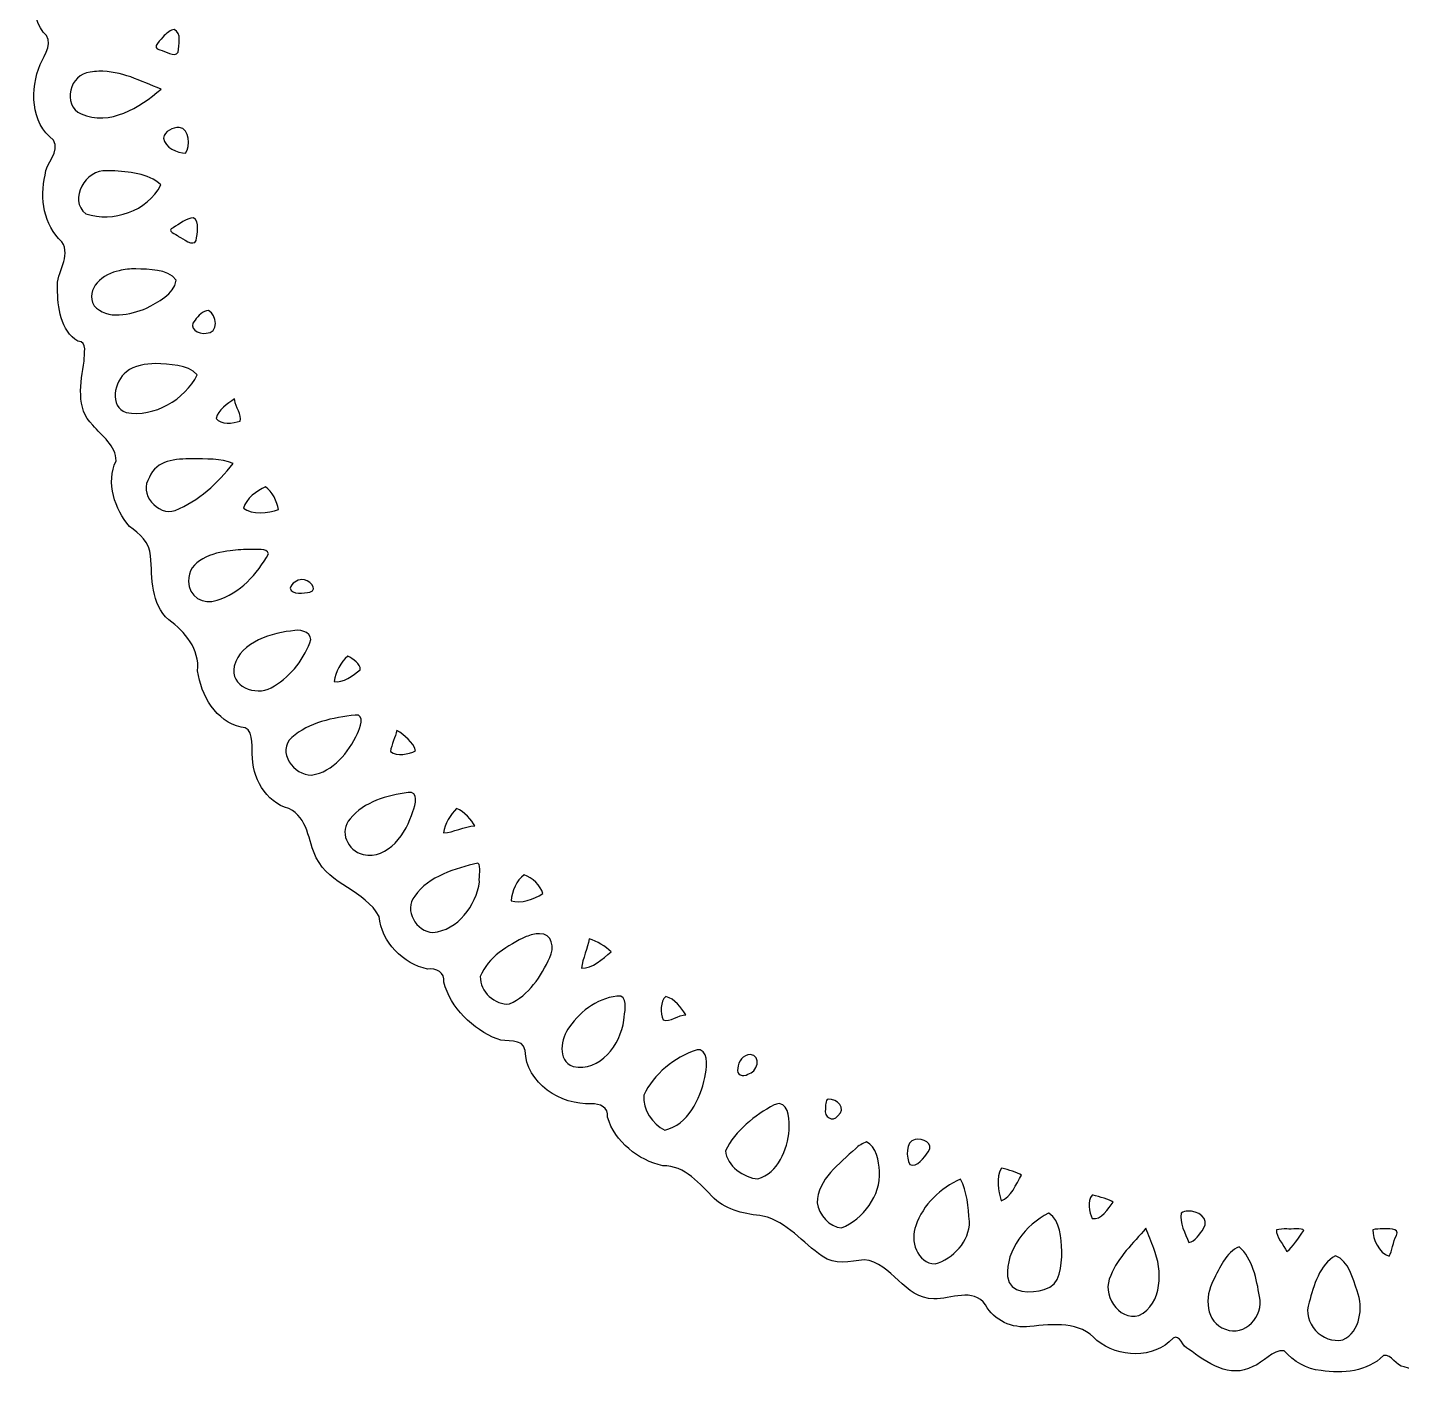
# Model space of a CAD drawing. Header units: centimetres. Extents: x -13.4 to 10, y -13.6 to 9.4.
# Drawn here: x -13.36 to -1.54, y -13.62 to -1.99 of the extents above; entities that cross this region are included whole.
import ezdxf

# ---------------------------------------------------------------- set-up
doc = ezdxf.new("R2010")
doc.units = ezdxf.units.CM
doc.header["$MEASUREMENT"] = 0
doc.layers.add('Layer 1', color=7, linetype='Continuous')

msp = doc.modelspace()

# ---------------------------------------------------------------- linework, layer by layer
at = {"layer": 'Layer 1'}
for points, knots in [([(-2.16528, 9.31603), (-2.32971, 9.31474), (-2.47038, 9.21982), (-2.58995, 9.12065), (-2.58995, 9.12065), (-2.67619, 9.07351), (-2.72387, 9.20472), (-2.80559, 9.21259), (-2.80559, 9.21259), (-3.02996, 9.2891), (-3.29529, 9.21092), (-3.44649, 9.0275), (-3.44649, 9.0275), (-3.4854, 8.98346), (-3.55364, 8.96444), (-3.59085, 9.02205), (-3.59085, 9.02205), (-3.79142, 9.14531), (-4.07752, 9.09102), (-4.24733, 8.93374), (-4.24733, 8.93374), (-4.30362, 8.85909), (-4.40429, 8.79369), (-4.49111, 8.85813), (-4.49111, 8.85813), (-4.65433, 8.95927), (-4.87768, 8.95656), (-5.02121, 8.82002), (-5.02121, 8.82002), (-5.13572, 8.70181), (-5.27959, 8.59751), (-5.45427, 8.61557), (-5.45427, 8.61557), (-5.6292, 8.63033), (-5.84768, 8.64376), (-5.95322, 8.47161), (-5.95322, 8.47161), (-6.01099, 8.38614), (-6.10447, 8.2459), (-6.22336, 8.30587), (-6.22336, 8.30587), (-6.47847, 8.35589), (-6.75668, 8.20968), (-6.85827, 7.96834), (-6.85827, 7.96834), (-6.89252, 7.91071), (-6.96102, 7.88864), (-7.02, 7.92419), (-7.02, 7.92419), (-7.27223, 7.96652), (-7.54236, 7.81801), (-7.64114, 7.58001), (-7.64114, 7.58001), (-7.73527, 7.42506), (-7.93399, 7.50408), (-8.07061, 7.42576), (-8.07061, 7.42576), (-8.24727, 7.35106), (-8.39351, 7.17813), (-8.38327, 6.97693), (-8.38327, 6.97693), (-8.41521, 6.92035), (-8.49899, 6.98984), (-8.55099, 6.9848), (-8.55099, 6.9848), (-8.82721, 7.00726), (-9.11162, 6.76433), (-9.08707, 6.47548), (-9.08707, 6.47548), (-9.10468, 6.3589), (-9.25671, 6.40986), (-9.33744, 6.38959), (-9.33744, 6.38959), (-9.58594, 6.35199), (-9.78986, 6.1197), (-9.79327, 5.86757), (-9.79327, 5.86757), (-9.86287, 5.76411), (-10.01201, 5.81871), (-10.10174, 5.73934), (-10.10174, 5.73934), (-10.28168, 5.63237), (-10.41549, 5.43946), (-10.421, 5.22579), (-10.421, 5.22579), (-10.44577, 5.13204), (-10.55619, 5.17582), (-10.61806, 5.13022), (-10.61806, 5.13022), (-10.82446, 5.01922), (-10.97136, 4.79505), (-10.96906, 4.55618), (-10.96906, 4.55618), (-10.97409, 4.50086), (-11.00542, 4.4541), (-11.0637, 4.46363), (-11.0637, 4.46363), (-11.29674, 4.39376), (-11.4417, 4.14265), (-11.43866, 3.90411), (-11.43866, 3.90411), (-11.49718, 3.63776), (-11.85288, 3.58448), (-11.89029, 3.30286), (-11.89029, 3.30286), (-11.92388, 3.16987), (-11.85604, 2.97215), (-12.00529, 2.89819), (-12.00529, 2.89819), (-12.2392, 2.82754), (-12.31846, 2.53403), (-12.28022, 2.31266), (-12.28022, 2.31266), (-12.25112, 2.24328), (-12.25031, 2.13978), (-12.34012, 2.1203), (-12.34012, 2.1203), (-12.59894, 2.03659), (-12.69408, 1.70734), (-12.62284, 1.46219), (-12.62284, 1.46219), (-12.60941, 1.22116), (-12.91303, 1.12237), (-12.90676, 0.88089), (-12.90676, 0.88089), (-12.90657, 0.71394), (-12.81633, 0.51675), (-12.94689, 0.37642), (-12.94689, 0.37642), (-13.11302, 0.21543), (-13.16871, -0.05617), (-13.04512, -0.25992), (-13.04512, -0.25992), (-12.99439, -0.42075), (-13.16545, -0.52761), (-13.19127, -0.67669), (-13.19127, -0.67669), (-13.23331, -0.83524), (-13.27215, -1.04376), (-13.15114, -1.17693), (-13.15114, -1.17693), (-13.08082, -1.21753), (-13.17138, -1.31761), (-13.19906, -1.36565), (-13.19906, -1.36565), (-13.31488, -1.55843), (-13.36305, -1.83691), (-13.22721, -2.02982), (-13.22721, -2.02982), (-13.1277, -2.10357), (-13.21555, -2.22298), (-13.25296, -2.30625), (-13.25296, -2.30625), (-13.34175, -2.51776), (-13.33706, -2.80836), (-13.14036, -2.95711), (-13.14036, -2.95711), (-13.07919, -3.05914), (-13.20745, -3.155), (-13.21104, -3.25895), (-13.21104, -3.25895), (-13.25864, -3.45846), (-13.22262, -3.69015), (-13.06728, -3.83177), (-13.06728, -3.83177), (-12.98264, -3.95977), (-13.11781, -4.09478), (-13.10502, -4.2316), (-13.10502, -4.2316), (-13.1039, -4.39356), (-13.08026, -4.59895), (-12.92892, -4.68829), (-12.92892, -4.68829), (-12.84168, -4.68613), (-12.87955, -4.80273), (-12.87621, -4.86008), (-12.87621, -4.86008), (-12.90409, -5.04261), (-12.95131, -5.26609), (-12.80074, -5.40992), (-12.80074, -5.40992), (-12.72659, -5.50016), (-12.5971, -5.58817), (-12.60128, -5.7172), (-12.60128, -5.7172), (-12.69026, -5.9029), (-12.6129, -6.13369), (-12.48448, -6.28096), (-12.48448, -6.28096), (-12.39967, -6.34425), (-12.31113, -6.41837), (-12.30418, -6.5344), (-12.30418, -6.5344), (-12.28868, -6.72391), (-12.30538, -6.94883), (-12.14725, -7.08364), (-12.14725, -7.08364), (-12.00695, -7.18662), (-11.88165, -7.3366), (-11.89927, -7.52339), (-11.89927, -7.52339), (-11.87166, -7.73119), (-11.73887, -7.95993), (-11.52611, -8.0073), (-11.52611, -8.0073), (-11.41643, -8.00435), (-11.43499, -8.16134), (-11.42967, -8.23534), (-11.42967, -8.23534), (-11.42933, -8.43913), (-11.32015, -8.65183), (-11.11401, -8.70715), (-11.11401, -8.70715), (-10.94802, -8.78479), (-10.95134, -8.98679), (-10.87921, -9.12937), (-10.87921, -9.12937), (-10.76464, -9.36589), (-10.45928, -9.40858), (-10.33774, -9.63626), (-10.33774, -9.63626), (-10.32015, -9.85448), (-10.13, -10.04536), (-9.92145, -10.0869), (-9.92145, -10.0869), (-9.84924, -10.07774), (-9.7693, -10.11816), (-9.78308, -10.20001), (-9.78308, -10.20001), (-9.72255, -10.42302), (-9.53287, -10.60511), (-9.32367, -10.68876), (-9.32367, -10.68876), (-9.24718, -10.72348), (-9.10207, -10.67346), (-9.08288, -10.78675), (-9.08288, -10.78675), (-9.07479, -11.06849), (-8.77503, -11.262), (-8.51265, -11.24526), (-8.51265, -11.24526), (-8.44476, -11.2443), (-8.35868, -11.27666), (-8.37429, -11.36018), (-8.37429, -11.36018), (-8.31179, -11.57333), (-8.10945, -11.73176), (-7.8987, -11.77937), (-7.8987, -11.77937), (-7.70778, -11.77394), (-7.57942, -11.93816), (-7.45665, -12.06064), (-7.45665, -12.06064), (-7.34097, -12.16776), (-7.18502, -12.19323), (-7.03737, -12.21186), (-7.03737, -12.21186), (-6.82593, -12.26098), (-6.69673, -12.44122), (-6.52704, -12.55725), (-6.52704, -12.55725), (-6.41964, -12.63448), (-6.2876, -12.60318), (-6.16765, -12.5875), (-6.16765, -12.5875), (-5.92301, -12.61107), (-5.82445, -12.9263), (-5.56807, -12.9226), (-5.56807, -12.9226), (-5.42127, -12.92816), (-5.22944, -12.82394), (-5.12243, -12.97523), (-5.12243, -12.97523), (-5.04891, -13.11163), (-4.89372, -13.18171), (-4.74089, -13.16093), (-4.74089, -13.16093), (-4.54379, -13.14322), (-4.30705, -13.11197), (-4.16527, -13.28191), (-4.16527, -13.28191), (-3.97962, -13.43169), (-3.67824, -13.44359), (-3.50939, -13.26195), (-3.50939, -13.26195), (-3.44874, -13.22166), (-3.42804, -13.34273), (-3.37581, -13.3557), (-3.37581, -13.3557), (-3.2251, -13.47255), (-3.01609, -13.61359), (-2.82416, -13.50571), (-2.82416, -13.50571), (-2.73025, -13.47391), (-2.65757, -13.35996), (-2.55402, -13.36962), (-2.55402, -13.36962), (-2.47249, -13.46333), (-2.363, -13.5302), (-2.23716, -13.5408), (-2.23716, -13.5408), (-2.05141, -13.56909), (-1.83753, -13.55031), (-1.70047, -13.41196), (-1.70047, -13.41196), (-1.62728, -13.40012), (-1.5936, -13.49977), (-1.52138, -13.50934), (-1.52138, -13.50934), (-1.32182, -13.57296), (-1.07457, -13.57679), (-0.89784, -13.45249), (-0.89784, -13.45249), (-0.86004, -13.39658), (-0.79074, -13.34936), (-0.72474, -13.39684), (-0.72474, -13.39684), (-0.58046, -13.45654), (-0.41769, -13.6176), (-0.25334, -13.51177), (-0.25334, -13.51177), (-0.11322, -13.44461), (-0.00033, -13.28634), (0.16355, -13.28614), (0.16355, -13.28614), (0.26667, -13.37916), (0.41637, -13.41991), (0.55528, -13.38776), (0.55528, -13.38776), (0.7061, -13.36883), (0.81743, -13.26076), (0.93204, -13.17242), (0.93204, -13.17242), (1.15839, -13.05141), (1.45522, -13.26356), (1.66459, -13.08592), (1.66459, -13.08592), (1.74214, -13.00225), (1.80945, -12.86729), (1.94611, -12.89236), (1.94611, -12.89236), (2.1036, -12.91942), (2.28971, -12.9582), (2.42289, -12.83974), (2.42289, -12.83974), (2.56815, -12.69663), (2.74894, -12.56261), (2.96257, -12.56875), (2.96257, -12.56875), (3.15896, -12.55968), (3.41817, -12.47545), (3.44415, -12.24695), (3.44415, -12.24695), (3.43655, -12.14789), (3.57446, -12.17666), (3.63403, -12.18101), (3.63403, -12.18101), (3.88568, -12.20086), (4.17009, -12.07587), (4.24858, -11.81869), (4.24858, -11.81869), (4.27175, -11.74182), (4.35283, -11.70796), (4.42288, -11.74368), (4.42288, -11.74368), (4.63078, -11.754), (4.82088, -11.61279), (4.95238, -11.46181), (4.95238, -11.46181), (5.00244, -11.41783), (4.99661, -11.34499), (5.02485, -11.29607), (5.02485, -11.29607), (5.17248, -11.18837), (5.39601, -11.26428), (5.52261, -11.10976), (5.52261, -11.10976), (5.64375, -10.98599), (5.66807, -10.74411), (5.86522, -10.70751), (5.86522, -10.70751), (6.1397, -10.70237), (6.31751, -10.43757), (6.39112, -10.19759), (6.39112, -10.19759), (6.42648, -10.1166), (6.5092, -10.08014), (6.59238, -10.08146), (6.59238, -10.08146), (6.83626, -10.01658), (6.96551, -9.75897), (6.99669, -9.52557), (6.99669, -9.52557), (7.0326, -9.39612), (7.18871, -9.41716), (7.286, -9.3689), (7.286, -9.3689), (7.47986, -9.28572), (7.54007, -9.05984), (7.56033, -8.86805), (7.56033, -8.86805), (7.57709, -8.78322), (7.62955, -8.70077), (7.72026, -8.68901), (7.72026, -8.68901), (7.93703, -8.59729), (8.08281, -8.36568), (8.06886, -8.12828), (8.06886, -8.12828), (8.07509, -8.07565), (8.08242, -7.99298), (8.15392, -8.00125), (8.15392, -8.00125), (8.35323, -7.91917), (8.48818, -7.71159), (8.53247, -7.50283), (8.53247, -7.50283), (8.52307, -7.29048), (8.68593, -7.13385), (8.82298, -7.00077), (8.82298, -7.00077), (8.96665, -6.85708), (8.89959, -6.645), (8.88647, -6.46908), (8.88647, -6.46908), (8.87593, -6.4177), (8.90697, -6.37756), (8.96014, -6.38863), (8.96014, -6.38863), (9.1515, -6.33169), (9.21799, -6.09971), (9.23088, -5.91984), (9.23088, -5.91984), (9.20736, -5.73982), (9.2529, -5.55783), (9.37044, -5.41778), (9.37044, -5.41778), (9.47898, -5.29006), (9.60941, -5.10564), (9.50821, -4.93388), (9.50821, -4.93388), (9.45775, -4.87089), (9.42468, -4.77941), (9.49024, -4.71128), (9.49024, -4.71128), (9.59502, -4.59358), (9.71736, -4.46268), (9.69988, -4.29088), (9.69988, -4.29088), (9.68408, -4.08962), (9.62084, -3.85315), (9.76996, -3.6866), (9.76996, -3.6866), (9.88429, -3.51097), (9.90719, -3.24956), (9.75558, -3.08897), (9.75558, -3.08897), (9.74004, -2.87234), (10.00707, -2.71437), (9.92689, -2.48893), (9.92689, -2.48893), (9.88358, -2.3467), (9.71954, -2.2135), (9.8077, -2.05643), (9.8077, -2.05643), (9.88391, -1.92178), (9.98953, -1.76112), (9.90832, -1.60095), (9.90832, -1.60095), (9.8611, -1.44842), (9.72753, -1.30149), (9.75858, -1.13519), (9.75858, -1.13519), (9.93297, -0.95253), (9.86659, -0.6537), (9.72264, -0.47405), (9.72264, -0.47405), (9.58477, -0.22596), (9.791, 0.07801), (9.63519, 0.31532), (9.63519, 0.31532), (9.57263, 0.41216), (9.40139, 0.48195), (9.46208, 0.622), (9.46208, 0.622), (9.52903, 0.74556), (9.56683, 0.90357), (9.48125, 1.02909), (9.48125, 1.02909), (9.41563, 1.14313), (9.32767, 1.2593), (9.2159, 1.31883), (9.2159, 1.31883), (9.16782, 1.5297), (9.31664, 1.78713), (9.14103, 1.96303), (9.14103, 1.96303), (9.03666, 2.06197), (8.86574, 2.15648), (8.89845, 2.33141), (8.89845, 2.33141), (8.93513, 2.491), (8.91371, 2.67557), (8.77805, 2.78265), (8.77805, 2.78265), (8.66415, 2.88678), (8.48888, 3.00932), (8.52408, 3.18793), (8.52408, 3.18793), (8.50425, 3.4187), (8.3461, 3.63775), (8.13595, 3.7293), (8.13595, 3.7293), (8.05437, 3.73904), (8.00827, 3.82402), (8.0449, 3.89867), (8.0449, 3.89867), (8.09236, 4.16243), (7.87492, 4.41044), (7.62562, 4.45456), (7.62562, 4.45456), (7.48652, 4.49509), (7.53056, 4.6592), (7.50163, 4.76608), (7.50163, 4.76608), (7.44713, 4.97909), (7.25996, 5.17278), (7.03263, 5.16772), (7.03263, 5.16772), (6.92942, 5.20988), (6.98756, 5.34683), (6.95297, 5.43085), (6.95297, 5.43085), (6.91147, 5.65756), (6.69845, 5.80292), (6.48456, 5.83249), (6.48456, 5.83249), (6.4073, 5.85305), (6.32174, 5.91403), (6.34021, 6.0067), (6.34021, 6.0067), (6.31675, 6.24621), (6.08458, 6.41392), (5.85743, 6.4156), (5.85743, 6.4156), (5.79294, 6.42681), (5.70188, 6.44569), (5.70529, 6.52811), (5.70529, 6.52811), (5.6204, 6.70798), (5.50476, 6.89873), (5.31835, 6.97996), (5.31835, 6.97996), (5.22239, 7.03045), (5.10511, 6.94717), (5.01587, 7.00052), (5.01587, 7.00052), (5.00517, 7.19946), (4.82218, 7.34696), (4.65109, 7.42153), (4.65109, 7.42153), (4.52549, 7.49613), (4.36944, 7.44516), (4.24499, 7.51044), (4.24499, 7.51044), (4.20736, 7.54817), (4.23322, 7.62079), (4.19467, 7.66408), (4.19467, 7.66408), (4.06315, 7.88343), (3.782, 7.95725), (3.54298, 7.91088), (3.54298, 7.91088), (3.4778, 7.90096), (3.42696, 7.92499), (3.43636, 7.99496), (3.43636, 7.99496), (3.33864, 8.22544), (3.063, 8.33545), (2.82601, 8.30284), (2.82601, 8.30284), (2.65573, 8.28553), (2.55975, 8.44009), (2.45164, 8.54177), (2.45164, 8.54177), (2.24453, 8.7181), (1.94009, 8.50409), (1.73467, 8.68453), (1.73467, 8.68453), (1.58976, 8.82974), (1.39343, 8.98228), (1.17582, 8.9168), (1.17582, 8.9168), (1.09145, 8.91003), (1.00293, 8.78774), (0.92425, 8.8672), (0.92425, 8.8672), (0.8454, 8.9603), (0.76558, 9.0789), (0.63015, 9.08012), (0.63015, 9.08012), (0.38867, 9.09555), (0.11363, 8.99757), (-0.09701, 9.15755), (-0.09701, 9.15755), (-0.29512, 9.25866), (-0.5706, 9.28896), (-0.75349, 9.14242), (-0.75349, 9.14242), (-0.82704, 9.05535), (-0.91713, 9.1699), (-0.97691, 9.2138), (-0.97691, 9.2138), (-1.18873, 9.37305), (-1.50853, 9.34209), (-1.68849, 9.14787), (-1.68849, 9.14787), (-1.7626, 9.07686), (-1.80613, 9.21356), (-1.86699, 9.24284), (-1.86699, 9.24284), (-1.95358, 9.30204), (-2.06133, 9.32159), (-2.16528, 9.31603)], [0, 0, 0, 0, 0.00636943, 0.00636943, 0.00636943, 0.00636943, 0.01273885, 0.01273885, 0.01273885, 0.01273885, 0.01910828, 0.01910828, 0.01910828, 0.01910828, 0.02547771, 0.02547771, 0.02547771, 0.02547771, 0.03184713, 0.03184713, 0.03184713, 0.03184713, 0.03821656, 0.03821656, 0.03821656, 0.03821656, 0.04458599, 0.04458599, 0.04458599, 0.04458599, 0.05095541, 0.05095541, 0.05095541, 0.05095541, 0.05732484, 0.05732484, 0.05732484, 0.05732484, 0.06369427, 0.06369427, 0.06369427, 0.06369427, 0.07006369, 0.07006369, 0.07006369, 0.07006369, 0.07643312, 0.07643312, 0.07643312, 0.07643312, 0.08280255, 0.08280255, 0.08280255, 0.08280255, 0.08917197, 0.08917197, 0.08917197, 0.08917197, 0.0955414, 0.0955414, 0.0955414, 0.0955414, 0.10191083, 0.10191083, 0.10191083, 0.10191083, 0.10828025, 0.10828025, 0.10828025, 0.10828025, 0.11464968, 0.11464968, 0.11464968, 0.11464968, 0.12101911, 0.12101911, 0.12101911, 0.12101911, 0.12738854, 0.12738854, 0.12738854, 0.12738854, 0.13375796, 0.13375796, 0.13375796, 0.13375796, 0.14012739, 0.14012739, 0.14012739, 0.14012739, 0.14649682, 0.14649682, 0.14649682, 0.14649682, 0.15286624, 0.15286624, 0.15286624, 0.15286624, 0.15923567, 0.15923567, 0.15923567, 0.15923567, 0.1656051, 0.1656051, 0.1656051, 0.1656051, 0.17197452, 0.17197452, 0.17197452, 0.17197452, 0.17834395, 0.17834395, 0.17834395, 0.17834395, 0.18471338, 0.18471338, 0.18471338, 0.18471338, 0.1910828, 0.1910828, 0.1910828, 0.1910828, 0.19745223, 0.19745223, 0.19745223, 0.19745223, 0.20382166, 0.20382166, 0.20382166, 0.20382166, 0.21019108, 0.21019108, 0.21019108, 0.21019108, 0.21656051, 0.21656051, 0.21656051, 0.21656051, 0.22292994, 0.22292994, 0.22292994, 0.22292994, 0.22929936, 0.22929936, 0.22929936, 0.22929936, 0.23566879, 0.23566879, 0.23566879, 0.23566879, 0.24203822, 0.24203822, 0.24203822, 0.24203822, 0.24840764, 0.24840764, 0.24840764, 0.24840764, 0.25477707, 0.25477707, 0.25477707, 0.25477707, 0.2611465, 0.2611465, 0.2611465, 0.2611465, 0.26751592, 0.26751592, 0.26751592, 0.26751592, 0.27388535, 0.27388535, 0.27388535, 0.27388535, 0.28025478, 0.28025478, 0.28025478, 0.28025478, 0.2866242, 0.2866242, 0.2866242, 0.2866242, 0.29299363, 0.29299363, 0.29299363, 0.29299363, 0.29936306, 0.29936306, 0.29936306, 0.29936306, 0.30573248, 0.30573248, 0.30573248, 0.30573248, 0.31210191, 0.31210191, 0.31210191, 0.31210191, 0.31847134, 0.31847134, 0.31847134, 0.31847134, 0.32484076, 0.32484076, 0.32484076, 0.32484076, 0.33121019, 0.33121019, 0.33121019, 0.33121019, 0.33757962, 0.33757962, 0.33757962, 0.33757962, 0.34394904, 0.34394904, 0.34394904, 0.34394904, 0.35031847, 0.35031847, 0.35031847, 0.35031847, 0.3566879, 0.3566879, 0.3566879, 0.3566879, 0.36305732, 0.36305732, 0.36305732, 0.36305732, 0.36942675, 0.36942675, 0.36942675, 0.36942675, 0.37579618, 0.37579618, 0.37579618, 0.37579618, 0.38216561, 0.38216561, 0.38216561, 0.38216561, 0.38853503, 0.38853503, 0.38853503, 0.38853503, 0.39490446, 0.39490446, 0.39490446, 0.39490446, 0.40127389, 0.40127389, 0.40127389, 0.40127389, 0.40764331, 0.40764331, 0.40764331, 0.40764331, 0.41401274, 0.41401274, 0.41401274, 0.41401274, 0.42038217, 0.42038217, 0.42038217, 0.42038217, 0.42675159, 0.42675159, 0.42675159, 0.42675159, 0.43312102, 0.43312102, 0.43312102, 0.43312102, 0.43949045, 0.43949045, 0.43949045, 0.43949045, 0.44585987, 0.44585987, 0.44585987, 0.44585987, 0.4522293, 0.4522293, 0.4522293, 0.4522293, 0.45859873, 0.45859873, 0.45859873, 0.45859873, 0.46496815, 0.46496815, 0.46496815, 0.46496815, 0.47133758, 0.47133758, 0.47133758, 0.47133758, 0.47770701, 0.47770701, 0.47770701, 0.47770701, 0.48407643, 0.48407643, 0.48407643, 0.48407643, 0.49044586, 0.49044586, 0.49044586, 0.49044586, 0.49681529, 0.49681529, 0.49681529, 0.49681529, 0.50318471, 0.50318471, 0.50318471, 0.50318471, 0.50955414, 0.50955414, 0.50955414, 0.50955414, 0.51592357, 0.51592357, 0.51592357, 0.51592357, 0.52229299, 0.52229299, 0.52229299, 0.52229299, 0.52866242, 0.52866242, 0.52866242, 0.52866242, 0.53503185, 0.53503185, 0.53503185, 0.53503185, 0.54140127, 0.54140127, 0.54140127, 0.54140127, 0.5477707, 0.5477707, 0.5477707, 0.5477707, 0.55414013, 0.55414013, 0.55414013, 0.55414013, 0.56050955, 0.56050955, 0.56050955, 0.56050955, 0.56687898, 0.56687898, 0.56687898, 0.56687898, 0.57324841, 0.57324841, 0.57324841, 0.57324841, 0.57961783, 0.57961783, 0.57961783, 0.57961783, 0.58598726, 0.58598726, 0.58598726, 0.58598726, 0.59235669, 0.59235669, 0.59235669, 0.59235669, 0.59872611, 0.59872611, 0.59872611, 0.59872611, 0.60509554, 0.60509554, 0.60509554, 0.60509554, 0.61146497, 0.61146497, 0.61146497, 0.61146497, 0.61783439, 0.61783439, 0.61783439, 0.61783439, 0.62420382, 0.62420382, 0.62420382, 0.62420382, 0.63057325, 0.63057325, 0.63057325, 0.63057325, 0.63694268, 0.63694268, 0.63694268, 0.63694268, 0.6433121, 0.6433121, 0.6433121, 0.6433121, 0.64968153, 0.64968153, 0.64968153, 0.64968153, 0.65605096, 0.65605096, 0.65605096, 0.65605096, 0.66242038, 0.66242038, 0.66242038, 0.66242038, 0.66878981, 0.66878981, 0.66878981, 0.66878981, 0.67515924, 0.67515924, 0.67515924, 0.67515924, 0.68152866, 0.68152866, 0.68152866, 0.68152866, 0.68789809, 0.68789809, 0.68789809, 0.68789809, 0.69426752, 0.69426752, 0.69426752, 0.69426752, 0.70063694, 0.70063694, 0.70063694, 0.70063694, 0.70700637, 0.70700637, 0.70700637, 0.70700637, 0.7133758, 0.7133758, 0.7133758, 0.7133758, 0.71974522, 0.71974522, 0.71974522, 0.71974522, 0.72611465, 0.72611465, 0.72611465, 0.72611465, 0.73248408, 0.73248408, 0.73248408, 0.73248408, 0.7388535, 0.7388535, 0.7388535, 0.7388535, 0.74522293, 0.74522293, 0.74522293, 0.74522293, 0.75159236, 0.75159236, 0.75159236, 0.75159236, 0.75796178, 0.75796178, 0.75796178, 0.75796178, 0.76433121, 0.76433121, 0.76433121, 0.76433121, 0.77070064, 0.77070064, 0.77070064, 0.77070064, 0.77707006, 0.77707006, 0.77707006, 0.77707006, 0.78343949, 0.78343949, 0.78343949, 0.78343949, 0.78980892, 0.78980892, 0.78980892, 0.78980892, 0.79617834, 0.79617834, 0.79617834, 0.79617834, 0.80254777, 0.80254777, 0.80254777, 0.80254777, 0.8089172, 0.8089172, 0.8089172, 0.8089172, 0.81528662, 0.81528662, 0.81528662, 0.81528662, 0.82165605, 0.82165605, 0.82165605, 0.82165605, 0.82802548, 0.82802548, 0.82802548, 0.82802548, 0.8343949, 0.8343949, 0.8343949, 0.8343949, 0.84076433, 0.84076433, 0.84076433, 0.84076433, 0.84713376, 0.84713376, 0.84713376, 0.84713376, 0.85350318, 0.85350318, 0.85350318, 0.85350318, 0.85987261, 0.85987261, 0.85987261, 0.85987261, 0.86624204, 0.86624204, 0.86624204, 0.86624204, 0.87261146, 0.87261146, 0.87261146, 0.87261146, 0.87898089, 0.87898089, 0.87898089, 0.87898089, 0.88535032, 0.88535032, 0.88535032, 0.88535032, 0.89171975, 0.89171975, 0.89171975, 0.89171975, 0.89808917, 0.89808917, 0.89808917, 0.89808917, 0.9044586, 0.9044586, 0.9044586, 0.9044586, 0.91082803, 0.91082803, 0.91082803, 0.91082803, 0.91719745, 0.91719745, 0.91719745, 0.91719745, 0.92356688, 0.92356688, 0.92356688, 0.92356688, 0.92993631, 0.92993631, 0.92993631, 0.92993631, 0.93630573, 0.93630573, 0.93630573, 0.93630573, 0.94267516, 0.94267516, 0.94267516, 0.94267516, 0.94904459, 0.94904459, 0.94904459, 0.94904459, 0.95541401, 0.95541401, 0.95541401, 0.95541401, 0.96178344, 0.96178344, 0.96178344, 0.96178344, 0.96815287, 0.96815287, 0.96815287, 0.96815287, 0.97452229, 0.97452229, 0.97452229, 0.97452229, 0.98089172, 0.98089172, 0.98089172, 0.98089172, 0.98726115, 0.98726115, 0.98726115, 0.98726115, 1, 1, 1, 1]), ([(-12.10173, -2.00623), (-12.03491, -2.03363), (-12.06104, -2.14056), (-12.06639, -2.2004), (-12.06639, -2.2004), (-12.09629, -2.25489), (-12.18077, -2.18726), (-12.22332, -2.18285), (-12.22332, -2.18285), (-12.30986, -2.16675), (-12.21003, -2.09039), (-12.18618, -2.05885), (-12.18618, -2.05885), (-12.16213, -2.03664), (-12.13473, -2.01173), (-12.10173, -2.00623)], [0, 0, 0, 0, 0.2, 0.2, 0.2, 0.2, 0.4, 0.4, 0.4, 0.4, 0.6, 0.6, 0.6, 0.6, 1, 1, 1, 1]), ([(-12.74982, -2.36614), (-12.55854, -2.36021), (-12.3879, -2.45093), (-12.21434, -2.51978), (-12.21434, -2.51978), (-12.39836, -2.67925), (-12.65531, -2.8383), (-12.90196, -2.7327), (-12.90196, -2.7327), (-13.06978, -2.65803), (-12.99783, -2.38397), (-12.8235, -2.3746), (-12.8235, -2.3746), (-12.79917, -2.37036), (-12.7745, -2.36725), (-12.74982, -2.36614)], [0, 0, 0, 0, 0.2, 0.2, 0.2, 0.2, 0.4, 0.4, 0.4, 0.4, 0.6, 0.6, 0.6, 0.6, 1, 1, 1, 1]), ([(-12.0574, -2.84823), (-11.96578, -2.86297), (-11.96108, -3.0088), (-12.0035, -3.07083), (-12.0035, -3.07083), (-12.07286, -3.06652), (-12.18282, -3.02423), (-12.19217, -2.94138), (-12.19217, -2.94138), (-12.18402, -2.87755), (-12.11329, -2.84888), (-12.0574, -2.84823)], [0, 0, 0, 0, 0.25, 0.25, 0.25, 0.25, 0.5, 0.5, 0.5, 0.5, 1, 1, 1, 1]), ([(-12.63781, -3.22084), (-12.4954, -3.23137), (-12.32283, -3.24034), (-12.21553, -3.34363), (-12.21553, -3.34363), (-12.33256, -3.57036), (-12.62741, -3.66891), (-12.86063, -3.59224), (-12.86063, -3.59224), (-13.0168, -3.47138), (-12.86088, -3.20442), (-12.68154, -3.22265), (-12.68154, -3.22265), (-12.66699, -3.22161), (-12.6524, -3.22102), (-12.63781, -3.22084)], [0, 0, 0, 0, 0.2, 0.2, 0.2, 0.2, 0.4, 0.4, 0.4, 0.4, 0.6, 0.6, 0.6, 0.6, 1, 1, 1, 1]), ([(-11.93521, -3.62551), (-11.87743, -3.6571), (-11.90523, -3.76425), (-11.91185, -3.82089), (-11.91185, -3.82089), (-11.94044, -3.88082), (-12.02469, -3.80094), (-12.06339, -3.78701), (-12.06339, -3.78701), (-12.08335, -3.76517), (-12.17624, -3.73843), (-12.10952, -3.71201), (-12.10952, -3.71201), (-12.05562, -3.67853), (-12.00119, -3.63322), (-11.93521, -3.62551)], [0, 0, 0, 0, 0.2, 0.2, 0.2, 0.2, 0.4, 0.4, 0.4, 0.4, 0.6, 0.6, 0.6, 0.6, 1, 1, 1, 1]), ([(-12.43236, -4.06405), (-12.31877, -4.07513), (-12.15884, -4.05696), (-12.08556, -4.16325), (-12.08556, -4.16325), (-12.09887, -4.28807), (-12.24379, -4.34939), (-12.33952, -4.404), (-12.33952, -4.404), (-12.47656, -4.45791), (-12.67902, -4.50954), (-12.79055, -4.38222), (-12.79055, -4.38222), (-12.87321, -4.23633), (-12.70633, -4.10284), (-12.57372, -4.08159), (-12.57372, -4.08159), (-12.52837, -4.06935), (-12.48055, -4.06472), (-12.43236, -4.06405)], [0, 0, 0, 0, 0.16666667, 0.16666667, 0.16666667, 0.16666667, 0.33333333, 0.33333333, 0.33333333, 0.33333333, 0.5, 0.5, 0.5, 0.5, 0.66666667, 0.66666667, 0.66666667, 0.66666667, 1, 1, 1, 1]), ([(-11.80523, -4.42396), (-11.7311, -4.45921), (-11.71618, -4.62135), (-11.8268, -4.61873), (-11.8268, -4.61873), (-11.8897, -4.63201), (-11.9906, -4.57434), (-11.92204, -4.50622), (-11.92204, -4.50622), (-11.89339, -4.46856), (-11.85529, -4.42628), (-11.80523, -4.42396)], [0, 0, 0, 0, 0.25, 0.25, 0.25, 0.25, 0.5, 0.5, 0.5, 0.5, 1, 1, 1, 1]), ([(-12.26106, -4.88065), (-12.14192, -4.88759), (-11.98894, -4.88371), (-11.90227, -4.97622), (-11.90227, -4.97622), (-12.01035, -5.19185), (-12.27147, -5.34244), (-12.51323, -5.30165), (-12.51323, -5.30165), (-12.66538, -5.25314), (-12.61645, -5.02874), (-12.51263, -4.95142), (-12.51263, -4.95142), (-12.44392, -4.89161), (-12.34786, -4.88446), (-12.26106, -4.88065)], [0, 0, 0, 0, 0.2, 0.2, 0.2, 0.2, 0.4, 0.4, 0.4, 0.4, 0.6, 0.6, 0.6, 0.6, 1, 1, 1, 1]), ([(-11.57942, -5.19579), (-11.57628, -5.25505), (-11.51513, -5.32037), (-11.5345, -5.37544), (-11.5345, -5.37544), (-11.59488, -5.39505), (-11.69973, -5.40721), (-11.74114, -5.35246), (-11.74114, -5.35246), (-11.72219, -5.27607), (-11.64402, -5.22623), (-11.58182, -5.18369), (-11.58182, -5.18369), (-11.58182, -5.18369), (-11.57942, -5.19579), (-11.57942, -5.19579)], [0, 0, 0, 0, 0.2, 0.2, 0.2, 0.2, 0.4, 0.4, 0.4, 0.4, 0.6, 0.6, 0.6, 0.6, 1, 1, 1, 1]), ([(-11.94779, -5.69845), (-11.83214, -5.70062), (-11.69822, -5.69516), (-11.59439, -5.73958), (-11.59439, -5.73958), (-11.72425, -5.90809), (-11.89415, -6.06182), (-12.09214, -6.14365), (-12.09214, -6.14365), (-12.24101, -6.19437), (-12.41462, -5.99622), (-12.31317, -5.85814), (-12.31317, -5.85814), (-12.25626, -5.70652), (-12.08526, -5.70083), (-11.94779, -5.69845)], [0, 0, 0, 0, 0.2, 0.2, 0.2, 0.2, 0.4, 0.4, 0.4, 0.4, 0.6, 0.6, 0.6, 0.6, 1, 1, 1, 1]), ([(-11.31707, -5.94041), (-11.25508, -5.9741), (-11.21674, -6.07079), (-11.20266, -6.13518), (-11.20266, -6.13518), (-11.29482, -6.16333), (-11.43102, -6.18423), (-11.50575, -6.12248), (-11.50575, -6.12248), (-11.48469, -6.04358), (-11.3873, -5.9701), (-11.31707, -5.94041)], [0, 0, 0, 0, 0.25, 0.25, 0.25, 0.25, 0.5, 0.5, 0.5, 0.5, 1, 1, 1, 1]), ([(-11.43686, -6.47755), (-11.39476, -6.48622), (-11.30123, -6.46194), (-11.29011, -6.51565), (-11.29011, -6.51565), (-11.38409, -6.68994), (-11.53853, -6.85582), (-11.73272, -6.91499), (-11.73272, -6.91499), (-11.84741, -6.96187), (-11.98117, -6.8797), (-11.97774, -6.75337), (-11.97774, -6.75337), (-11.98501, -6.57083), (-11.76477, -6.50542), (-11.62075, -6.48964), (-11.62075, -6.48964), (-11.55981, -6.48152), (-11.49827, -6.47911), (-11.43686, -6.47755)], [0, 0, 0, 0, 0.16666667, 0.16666667, 0.16666667, 0.16666667, 0.33333333, 0.33333333, 0.33333333, 0.33333333, 0.5, 0.5, 0.5, 0.5, 0.66666667, 0.66666667, 0.66666667, 0.66666667, 1, 1, 1, 1]), ([(-11.002, -6.73825), (-10.95163, -6.72757), (-10.84857, -6.82539), (-10.93552, -6.84471), (-10.93552, -6.84471), (-10.98186, -6.85208), (-11.09118, -6.87191), (-11.10383, -6.81084), (-11.10383, -6.81084), (-11.09021, -6.76903), (-11.04477, -6.73918), (-11.002, -6.73825)], [0, 0, 0, 0, 0.25, 0.25, 0.25, 0.25, 0.5, 0.5, 0.5, 0.5, 1, 1, 1, 1]), ([(-11.0643, -7.17619), (-11.00043, -7.16473), (-10.90054, -7.20018), (-10.93372, -7.28083), (-10.93372, -7.28083), (-10.99603, -7.44084), (-11.1161, -7.58743), (-11.26735, -7.66857), (-11.26735, -7.66857), (-11.39824, -7.74114), (-11.62638, -7.65726), (-11.58421, -7.48105), (-11.58421, -7.48105), (-11.53129, -7.27052), (-11.2521, -7.19287), (-11.0643, -7.17619)], [0, 0, 0, 0, 0.2, 0.2, 0.2, 0.2, 0.4, 0.4, 0.4, 0.4, 0.6, 0.6, 0.6, 0.6, 1, 1, 1, 1]), ([(-10.60728, -7.39697), (-10.56521, -7.41748), (-10.49752, -7.46454), (-10.50066, -7.51311), (-10.50066, -7.51311), (-10.55935, -7.55833), (-10.6523, -7.63439), (-10.72468, -7.61292), (-10.72468, -7.61292), (-10.71657, -7.53515), (-10.668, -7.44286), (-10.60728, -7.39697)], [0, 0, 0, 0, 0.25, 0.25, 0.25, 0.25, 0.5, 0.5, 0.5, 0.5, 1, 1, 1, 1]), ([(-10.54379, -7.90326), (-10.4554, -7.89147), (-10.50424, -8.02205), (-10.52342, -8.06114), (-10.52342, -8.06114), (-10.60218, -8.22258), (-10.73265, -8.39362), (-10.92054, -8.41862), (-10.92054, -8.41862), (-11.06862, -8.42279), (-11.22343, -8.21593), (-11.09005, -8.09682), (-11.09005, -8.09682), (-10.9433, -7.96344), (-10.73335, -7.92645), (-10.54379, -7.90326)], [0, 0, 0, 0, 0.2, 0.2, 0.2, 0.2, 0.4, 0.4, 0.4, 0.4, 0.6, 0.6, 0.6, 0.6, 1, 1, 1, 1]), ([(-10.185, -8.03452), (-10.12133, -8.07772), (-10.0449, -8.13534), (-10.02507, -8.20994), (-10.02507, -8.20994), (-10.08521, -8.24077), (-10.18685, -8.26151), (-10.2407, -8.21599), (-10.2407, -8.21599), (-10.23274, -8.15485), (-10.19791, -8.08977), (-10.185, -8.03452)], [0, 0, 0, 0, 0.25, 0.25, 0.25, 0.25, 0.5, 0.5, 0.5, 0.5, 1, 1, 1, 1]), ([(-10.08976, -8.56864), (-9.99109, -8.55272), (-10.02896, -8.6793), (-10.04843, -8.73135), (-10.04843, -8.73135), (-10.10144, -8.91652), (-10.2608, -9.14943), (-10.4767, -9.10154), (-10.4767, -9.10154), (-10.60782, -9.0717), (-10.68784, -8.90191), (-10.58811, -8.79547), (-10.58811, -8.79547), (-10.46946, -8.64753), (-10.26795, -8.5924), (-10.08976, -8.56864)], [0, 0, 0, 0, 0.2, 0.2, 0.2, 0.2, 0.4, 0.4, 0.4, 0.4, 0.6, 0.6, 0.6, 0.6, 1, 1, 1, 1]), ([(-9.67167, -8.70655), (-9.60929, -8.73086), (-9.53635, -8.8076), (-9.51594, -8.85656), (-9.51594, -8.85656), (-9.60789, -8.85661), (-9.69925, -8.91582), (-9.78368, -8.91463), (-9.78368, -8.91463), (-9.77665, -8.84014), (-9.72467, -8.75578), (-9.67167, -8.70655)], [0, 0, 0, 0, 0.25, 0.25, 0.25, 0.25, 0.5, 0.5, 0.5, 0.5, 1, 1, 1, 1]), ([(-9.48958, -9.17534), (-9.45469, -9.20496), (-9.48433, -9.29075), (-9.47521, -9.33624), (-9.47521, -9.33624), (-9.503, -9.54204), (-9.66339, -9.75221), (-9.87533, -9.77357), (-9.87533, -9.77357), (-10.01774, -9.7648), (-10.13098, -9.58276), (-10.03106, -9.45963), (-10.03106, -9.45963), (-9.91084, -9.28446), (-9.68336, -9.22457), (-9.48958, -9.17534)], [0, 0, 0, 0, 0.2, 0.2, 0.2, 0.2, 0.4, 0.4, 0.4, 0.4, 0.6, 0.6, 0.6, 0.6, 1, 1, 1, 1]), ([(-9.09126, -9.27756), (-9.02325, -9.29704), (-8.94488, -9.37141), (-8.93134, -9.43786), (-8.93134, -9.43786), (-9.00617, -9.48956), (-9.12006, -9.52766), (-9.20387, -9.50016), (-9.20387, -9.50016), (-9.19461, -9.42152), (-9.1586, -9.31921), (-9.09126, -9.27756)], [0, 0, 0, 0, 0.25, 0.25, 0.25, 0.25, 0.5, 0.5, 0.5, 0.5, 1, 1, 1, 1]), ([(-8.95889, -9.78385), (-8.84706, -9.77283), (-8.82945, -9.91233), (-8.87084, -9.9877), (-8.87084, -9.9877), (-8.94322, -10.14828), (-9.05236, -10.31527), (-9.21705, -10.38632), (-9.21705, -10.38632), (-9.34122, -10.40393), (-9.47352, -10.27708), (-9.46802, -10.15223), (-9.46802, -10.15223), (-9.40293, -9.98422), (-9.22982, -9.8815), (-9.07449, -9.80805), (-9.07449, -9.80805), (-9.03676, -9.79452), (-8.99911, -9.78337), (-8.95889, -9.78385)], [0, 0, 0, 0, 0.16666667, 0.16666667, 0.16666667, 0.16666667, 0.33333333, 0.33333333, 0.33333333, 0.33333333, 0.5, 0.5, 0.5, 0.5, 0.66666667, 0.66666667, 0.66666667, 0.66666667, 1, 1, 1, 1]), ([(-8.53242, -9.82861), (-8.46272, -9.84737), (-8.39344, -9.88965), (-8.34254, -9.9387), (-8.34254, -9.9387), (-8.41435, -9.99843), (-8.50593, -10.08468), (-8.5989, -10.07904), (-8.5989, -10.07904), (-8.58686, -9.99829), (-8.54471, -9.90414), (-8.53242, -9.82861)], [0, 0, 0, 0, 0.25, 0.25, 0.25, 0.25, 0.5, 0.5, 0.5, 0.5, 1, 1, 1, 1]), ([(-8.26048, -10.31918), (-8.19567, -10.35335), (-8.23023, -10.46683), (-8.23353, -10.52665), (-8.23353, -10.52665), (-8.26109, -10.73535), (-8.43764, -10.97701), (-8.67018, -10.92527), (-8.67018, -10.92527), (-8.81103, -10.87496), (-8.77441, -10.68071), (-8.70133, -10.58533), (-8.70133, -10.58533), (-8.6023, -10.44019), (-8.43863, -10.32391), (-8.26048, -10.31918)], [0, 0, 0, 0, 0.2, 0.2, 0.2, 0.2, 0.4, 0.4, 0.4, 0.4, 0.6, 0.6, 0.6, 0.6, 1, 1, 1, 1]), ([(-7.87234, -10.32462), (-7.79407, -10.34239), (-7.74405, -10.4176), (-7.69924, -10.48008), (-7.69924, -10.48008), (-7.76566, -10.48101), (-7.83397, -10.54636), (-7.8963, -10.52484), (-7.8963, -10.52484), (-7.91664, -10.47082), (-7.92412, -10.35866), (-7.87234, -10.32462)], [0, 0, 0, 0, 0.25, 0.25, 0.25, 0.25, 0.5, 0.5, 0.5, 0.5, 1, 1, 1, 1]), ([(-7.57825, -10.78191), (-7.49414, -10.81899), (-7.52679, -10.94613), (-7.53572, -11.01903), (-7.53572, -11.01903), (-7.57802, -11.20609), (-7.68087, -11.42769), (-7.88193, -11.47269), (-7.88193, -11.47269), (-7.98837, -11.42216), (-8.07164, -11.29231), (-8.06282, -11.17207), (-8.06282, -11.17207), (-7.9753, -10.989), (-7.79909, -10.84629), (-7.61119, -10.78373), (-7.61119, -10.78373), (-7.60023, -10.78304), (-7.58919, -10.78061), (-7.57825, -10.78191)], [0, 0, 0, 0, 0.16666667, 0.16666667, 0.16666667, 0.16666667, 0.33333333, 0.33333333, 0.33333333, 0.33333333, 0.5, 0.5, 0.5, 0.5, 0.66666667, 0.66666667, 0.66666667, 0.66666667, 1, 1, 1, 1]), ([(-7.14578, -10.82244), (-7.04766, -10.83131), (-7.0835, -10.97986), (-7.16615, -10.9912), (-7.16615, -10.9912), (-7.20889, -11.01735), (-7.27149, -10.99794), (-7.2518, -10.94039), (-7.2518, -10.94039), (-7.25063, -10.88197), (-7.2075, -10.82288), (-7.14578, -10.82244)], [0, 0, 0, 0, 0.25, 0.25, 0.25, 0.25, 0.5, 0.5, 0.5, 0.5, 1, 1, 1, 1]), ([(-6.47373, -11.20594), (-6.40139, -11.20177), (-6.31439, -11.28798), (-6.39227, -11.34869), (-6.39227, -11.34869), (-6.43419, -11.41068), (-6.51629, -11.3583), (-6.50008, -11.29062), (-6.50008, -11.29062), (-6.49495, -11.26829), (-6.50559, -11.21301), (-6.47373, -11.20594)], [0, 0, 0, 0, 0.25, 0.25, 0.25, 0.25, 0.5, 0.5, 0.5, 0.5, 1, 1, 1, 1]), ([(-6.89781, -11.24405), (-6.80487, -11.25909), (-6.81314, -11.39908), (-6.81275, -11.47148), (-6.81275, -11.47148), (-6.82291, -11.64137), (-6.91005, -11.84131), (-7.0799, -11.89248), (-7.0799, -11.89248), (-7.20332, -11.88262), (-7.3482, -11.78082), (-7.36022, -11.65053), (-7.36022, -11.65053), (-7.27271, -11.47588), (-7.1101, -11.34561), (-6.94033, -11.25554), (-6.94033, -11.25554), (-6.92646, -11.25071), (-6.9126, -11.24447), (-6.89781, -11.24405)], [0, 0, 0, 0, 0.16666667, 0.16666667, 0.16666667, 0.16666667, 0.33333333, 0.33333333, 0.33333333, 0.33333333, 0.5, 0.5, 0.5, 0.5, 0.66666667, 0.66666667, 0.66666667, 0.66666667, 1, 1, 1, 1]), ([(-6.14609, -11.57371), (-6.06043, -11.61253), (-6.04244, -11.74001), (-6.03348, -11.82655), (-6.03348, -11.82655), (-6.0234, -12.03635), (-6.17413, -12.23594), (-6.36112, -12.31349), (-6.36112, -12.31349), (-6.46523, -12.30706), (-6.55612, -12.19905), (-6.57196, -12.09875), (-6.57196, -12.09875), (-6.56806, -11.89347), (-6.37591, -11.75946), (-6.24252, -11.63238), (-6.24252, -11.63238), (-6.21261, -11.60943), (-6.18235, -11.58339), (-6.14609, -11.57371)], [0, 0, 0, 0, 0.16666667, 0.16666667, 0.16666667, 0.16666667, 0.33333333, 0.33333333, 0.33333333, 0.33333333, 0.5, 0.5, 0.5, 0.5, 0.66666667, 0.66666667, 0.66666667, 0.66666667, 1, 1, 1, 1]), ([(-5.7292, -11.55193), (-5.66696, -11.53936), (-5.55975, -11.58505), (-5.61479, -11.66021), (-5.61479, -11.66021), (-5.6506, -11.70413), (-5.71091, -11.79994), (-5.77412, -11.76727), (-5.77412, -11.76727), (-5.80671, -11.71165), (-5.81161, -11.56986), (-5.7292, -11.55193)], [0, 0, 0, 0, 0.25, 0.25, 0.25, 0.25, 0.5, 0.5, 0.5, 0.5, 1, 1, 1, 1]), ([(-4.98167, -11.80115), (-4.92651, -11.81276), (-4.85053, -11.83652), (-4.81336, -11.85982), (-4.81336, -11.85982), (-4.85834, -11.93555), (-4.90498, -12.05222), (-4.98766, -12.08), (-4.98766, -12.08), (-5.01809, -11.99824), (-5.03044, -11.8796), (-4.98946, -11.80236), (-4.98946, -11.80236), (-4.98697, -11.80162), (-4.98428, -11.80125), (-4.98167, -11.80115)], [0, 0, 0, 0, 0.2, 0.2, 0.2, 0.2, 0.4, 0.4, 0.4, 0.4, 0.6, 0.6, 0.6, 0.6, 1, 1, 1, 1]), ([(-5.33747, -11.8949), (-5.2795, -11.9983), (-5.27328, -12.13856), (-5.2608, -12.25784), (-5.2608, -12.25784), (-5.25806, -12.42827), (-5.40388, -12.58176), (-5.55609, -12.62198), (-5.55609, -12.62198), (-5.70914, -12.62245), (-5.7764, -12.41906), (-5.72201, -12.29474), (-5.72201, -12.29474), (-5.66102, -12.11389), (-5.5099, -11.96606), (-5.33747, -11.8949)], [0, 0, 0, 0, 0.2, 0.2, 0.2, 0.2, 0.4, 0.4, 0.4, 0.4, 0.6, 0.6, 0.6, 0.6, 1, 1, 1, 1]), ([(-4.19761, -12.03161), (-4.14339, -12.04795), (-4.0581, -12.06783), (-4.02391, -12.0921), (-4.02391, -12.0921), (-4.0692, -12.14629), (-4.12767, -12.24955), (-4.2048, -12.23304), (-4.2048, -12.23304), (-4.23298, -12.17978), (-4.24766, -12.08015), (-4.2066, -12.03282), (-4.2066, -12.03282), (-4.20362, -12.03246), (-4.20062, -12.03169), (-4.19761, -12.03161)], [0, 0, 0, 0, 0.2, 0.2, 0.2, 0.2, 0.4, 0.4, 0.4, 0.4, 0.6, 0.6, 0.6, 0.6, 1, 1, 1, 1]), ([(-3.38061, -12.16952), (-3.3025, -12.16394), (-3.18726, -12.22991), (-3.24883, -12.32014), (-3.24883, -12.32014), (-3.27672, -12.36616), (-3.32449, -12.43223), (-3.37282, -12.44051), (-3.37282, -12.44051), (-3.40604, -12.36303), (-3.45459, -12.26962), (-3.4405, -12.18585), (-3.4405, -12.18585), (-3.42385, -12.17253), (-3.40154, -12.1703), (-3.38061, -12.16952)], [0, 0, 0, 0, 0.2, 0.2, 0.2, 0.2, 0.4, 0.4, 0.4, 0.4, 0.6, 0.6, 0.6, 0.6, 1, 1, 1, 1]), ([(-4.57856, -12.18585), (-4.47816, -12.25106), (-4.47219, -12.40382), (-4.46595, -12.51491), (-4.46595, -12.51491), (-4.47102, -12.63531), (-4.47009, -12.81257), (-4.61869, -12.84216), (-4.61869, -12.84216), (-4.72434, -12.87724), (-4.91934, -12.88437), (-4.93376, -12.73207), (-4.93376, -12.73207), (-4.94898, -12.49945), (-4.77539, -12.2884), (-4.58156, -12.18585), (-4.58156, -12.18585), (-4.58156, -12.18585), (-4.57856, -12.18585), (-4.57856, -12.18585)], [0, 0, 0, 0, 0.16666667, 0.16666667, 0.16666667, 0.16666667, 0.33333333, 0.33333333, 0.33333333, 0.33333333, 0.5, 0.5, 0.5, 0.5, 0.66666667, 0.66666667, 0.66666667, 0.66666667, 1, 1, 1, 1]), ([(-3.6765, -12.48951), (-3.59815, -12.67692), (-3.59882, -12.9638), (-3.80348, -13.06717), (-3.80348, -13.06717), (-3.98169, -13.11806), (-4.12895, -12.87752), (-4.04547, -12.7236), (-4.04547, -12.7236), (-3.9842, -12.56331), (-3.85105, -12.44652), (-3.74419, -12.31711), (-3.74419, -12.31711), (-3.72162, -12.37458), (-3.69906, -12.43204), (-3.6765, -12.48951)], [0, 0, 0, 0, 0.2, 0.2, 0.2, 0.2, 0.4, 0.4, 0.4, 0.4, 0.6, 0.6, 0.6, 0.6, 1, 1, 1, 1]), ([(-2.53006, -12.32195), (-2.4908, -12.32926), (-2.40135, -12.30889), (-2.38391, -12.33587), (-2.38391, -12.33587), (-2.42909, -12.39565), (-2.48259, -12.48244), (-2.53006, -12.51733), (-2.53006, -12.51733), (-2.55902, -12.46073), (-2.62577, -12.38853), (-2.6205, -12.32982), (-2.6205, -12.32982), (-2.59235, -12.32387), (-2.55992, -12.32292), (-2.53006, -12.32195)], [0, 0, 0, 0, 0.2, 0.2, 0.2, 0.2, 0.4, 0.4, 0.4, 0.4, 0.6, 0.6, 0.6, 0.6, 1, 1, 1, 1]), ([(-1.70646, -12.32195), (-1.66856, -12.3251), (-1.55744, -12.30633), (-1.58906, -12.37942), (-1.58906, -12.37942), (-1.61686, -12.43087), (-1.62819, -12.51577), (-1.65016, -12.55786), (-1.65016, -12.55786), (-1.74073, -12.52886), (-1.79114, -12.41051), (-1.79032, -12.32921), (-1.79032, -12.32921), (-1.76433, -12.32161), (-1.73447, -12.32328), (-1.70646, -12.32195)], [0, 0, 0, 0, 0.2, 0.2, 0.2, 0.2, 0.4, 0.4, 0.4, 0.4, 0.6, 0.6, 0.6, 0.6, 1, 1, 1, 1]), ([(-2.94156, -12.4762), (-2.82487, -12.57691), (-2.79126, -12.75614), (-2.76665, -12.90446), (-2.76665, -12.90446), (-2.72645, -13.07163), (-2.89457, -13.25291), (-3.05895, -13.18573), (-3.05895, -13.18573), (-3.23228, -13.12651), (-3.24021, -12.90488), (-3.16438, -12.76534), (-3.16438, -12.76534), (-3.11142, -12.66037), (-3.05329, -12.52328), (-2.94156, -12.4762)], [0, 0, 0, 0, 0.2, 0.2, 0.2, 0.2, 0.4, 0.4, 0.4, 0.4, 0.6, 0.6, 0.6, 0.6, 1, 1, 1, 1]), ([(-2.11317, -12.55302), (-1.99821, -12.59822), (-1.96349, -12.74946), (-1.92509, -12.85607), (-1.92509, -12.85607), (-1.87445, -13.00175), (-1.89517, -13.20511), (-2.05028, -13.27586), (-2.05028, -13.27586), (-2.22311, -13.31544), (-2.40483, -13.12852), (-2.33898, -12.95345), (-2.33898, -12.95345), (-2.30242, -12.81361), (-2.24732, -12.62564), (-2.11317, -12.55302)], [0, 0, 0, 0, 0.2, 0.2, 0.2, 0.2, 0.4, 0.4, 0.4, 0.4, 0.6, 0.6, 0.6, 0.6, 1, 1, 1, 1])]:
    msp.add_open_spline(points, degree=3, knots=knots, dxfattribs=at)

doc.saveas('drawing.dxf')
